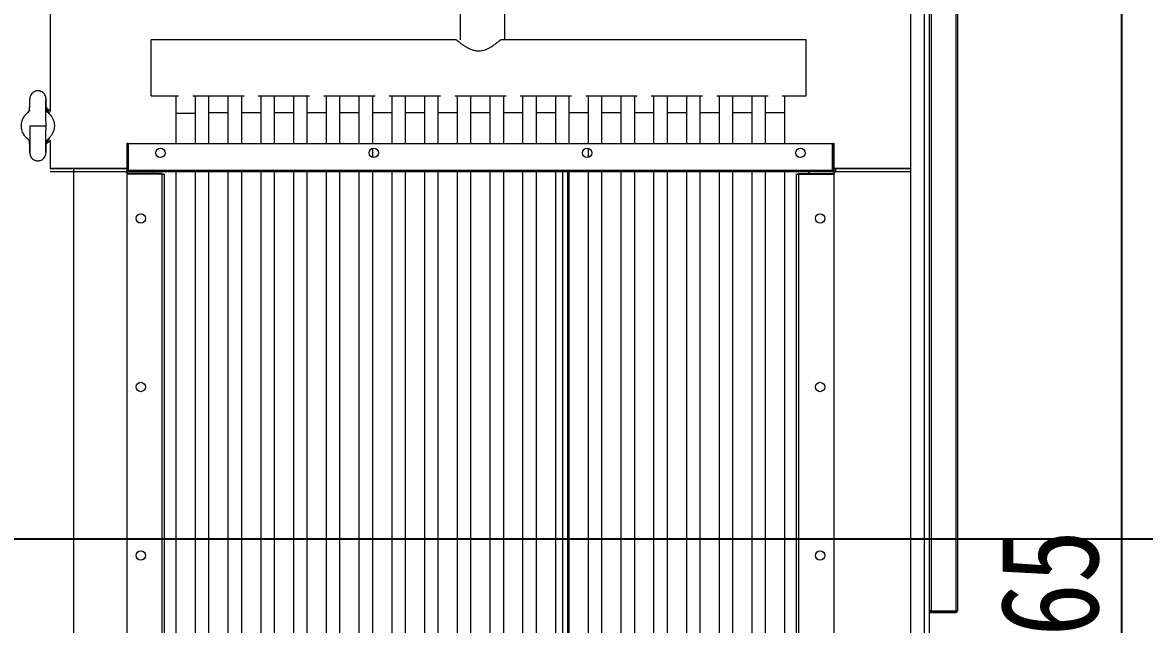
# Model space of a CAD drawing. Extents: x -2187 to 96136, y -11110 to 52208.
# Drawn here: x 35651 to 36850, y 19572 to 20215 of the extents above; entities that cross this region are included whole.
import ezdxf

# ---------------------------------------------------------------- set-up
doc = ezdxf.new("R2010")
doc.units = 0
doc.header["$LTSCALE"] = 1000
doc.header["$MEASUREMENT"] = 0
doc.linetypes.add('ACAD_ISO02W100', pattern=[15, 12, -3])
doc.linetypes.add('DOTE', pattern=[2.42, 2, -0.2, 0.02, -0.2])
doc.layers.add('DOTE', color=14, linetype='DOTE')
doc.layers.add('洗衣房设备', color=4, linetype='Continuous')
doc.styles.add('-宋体', font='', dxfattribs={"width": 0.8})
doc.styles.get('-宋体').set_extended_font_data('SimSun')
doc.dimstyles.new('50', dxfattribs={"dimscale": 30, "dimtxt": 3.5, "dimasz": 1.5, "dimexe": 0.8, "dimexo": 2, "dimgap": 0.8, "dimtad": 1, "dimdec": 0, "dimrnd": 5, "dimzin": 0, "dimdsep": 46, "dimtxsty": '-宋体', "dimblk": 'OBLIQUE', "dimcen": 0.6, "dimdle": 0.8, "dimclrd": 6, "dimclre": 6, "dimclrt": 6, "dimadec": 0, "dimazin": 0, "dimtfac": 1, "dimtdec": 0, "dimtofl": 0, "dimtmove": 2, "dimatfit": 3, "dimldrblk": 'OBLIQUE', "dimfxl": 0, "dimtolj": 1, "dimtzin": 0, "dimarcsym": 0})

# ---------------------------------------------------------------- blocks, each defined once
blk = doc.blocks.new('_OBLIQUE')
at = {"color": 0, "linetype": 'ByBlock'}
blk.add_line((-0.5, -0.5), (0.5, 0.5), dxfattribs=at)
blk = doc.blocks.new('*D103')
at = {"layer": 'Defpoints', "color": 0, "linetype": 'ACAD_ISO02W100', "ltscale": 750}
for p in [(36592.1, 20341.5), (36415.4, 18776.3), (36825.3, 18776.3)]:
    blk.add_point(p, dxfattribs=at)
at = {"layer": '洗衣房设备', "color": 6, "linetype": 'ACAD_ISO02W100', "lineweight": -2, "ltscale": 750}
for p, q in [((36825.3, 20365.5), (36825.3, 18752.3)), ((36652.1, 20341.5), (36849.3, 20341.5)), ((36475.4, 18776.3), (36849.3, 18776.3))]:
    blk.add_line(p, q, dxfattribs=at)
at = {"layer": '洗衣房设备', "color": 6, "linetype": 'ACAD_ISO02W100', "lineweight": -2, "ltscale": 750, "xscale": 45, "yscale": 45, "zscale": 45}
for p, rotation in [((36825.3, 20341.5), 90), ((36825.3, 18776.3), 270)]:
    blk.add_blockref('_OBLIQUE', p, dxfattribs=dict(at, rotation=rotation))
at = {"layer": '洗衣房设备', "color": 6, "linetype": 'ACAD_ISO02W100', "ltscale": 750, "insert": (36748.8, 19558.9), "char_height": 105, "attachment_point": 5, "rotation": 90, "style": '-宋体'}
blk.add_mtext('\\A1;1565', dxfattribs=at)

msp = doc.modelspace()

# ---------------------------------------------------------------- linework, layer by layer
at = {"color": 7, "linetype": 'Continuous', "lineweight": 15}
for p, q in [((35680.097, 20444.501), (35680.097, 20119.831)), ((36600.097, 20058.901), (36600.097, 20444.501)), ((36600.097, 20058.901), (36600.097, 20444.501)), ((36621.997, 20392.601), (36621.997, 19586.401)), ((36621.997, 20392.601), (36621.997, 19586.401)), ((36648.197, 20392.601), (36648.197, 19586.401)), ((36648.197, 20392.601), (36648.197, 19586.401)), ((36650.097, 20392.601), (36650.097, 19586.401)), ((36614.697, 18734.501), (36614.697, 20374.501)), ((36614.697, 18734.501), (36614.697, 20374.501)), ((36620.097, 18734.501), (36620.097, 20374.501)), ((36620.097, 18734.501), (36620.097, 20374.501)), ((36118.274, 20266.501), (36118.274, 20196.501)), ((36166.274, 20196.501), (36166.274, 20266.501)), ((36114.097, 20196.501), (35788.097, 20196.501)), ((35788.097, 20166.501), (35788.097, 20196.501)), ((36114.097, 20196.501), (35788.097, 20196.501)), ((36488.097, 20196.501), (36162.097, 20196.501)), ((36488.097, 20196.501), (36162.097, 20196.501)), ((36488.097, 20166.501), (36488.097, 20196.501)), ((36488.097, 20166.501), (36488.097, 20196.501)), ((35788.097, 20136.501), (35788.097, 20166.501)), ((35788.097, 20140.001), (35788.097, 20166.501)), ((36488.097, 20136.501), (36488.097, 20166.501)), ((36488.097, 20136.501), (36488.097, 20166.501)), ((35658.499, 20132.608), (35658.407, 20133.175)), ((35675.786, 20133.175), (35675.734, 20132.792)), ((35788.097, 20136.501), (35817.372, 20136.501)), ((35814.597, 20136.501), (35814.597, 20117.869)), ((35832.821, 20136.501), (35887.557, 20136.501)), ((35835.597, 20117.869), (35835.597, 20136.501)), ((35849.597, 20136.501), (35849.597, 20118.869)), ((35870.597, 20118.869), (35870.597, 20136.501)), ((35884.597, 20136.501), (35884.597, 20118.869)), ((35902.637, 20136.501), (35957.557, 20136.501)), ((35905.597, 20118.869), (35905.597, 20136.501)), ((35919.597, 20136.501), (35919.597, 20118.869)), ((35940.597, 20118.869), (35940.597, 20136.501)), ((35954.597, 20136.501), (35954.597, 20118.869)), ((35972.637, 20136.501), (36027.557, 20136.501)), ((35975.597, 20118.869), (35975.597, 20136.501)), ((35989.597, 20136.501), (35989.597, 20118.869)), ((36010.597, 20118.869), (36010.597, 20136.501)), ((36024.597, 20136.501), (36024.597, 20118.869)), ((36042.637, 20136.501), (36097.557, 20136.501)), ((36045.597, 20118.869), (36045.597, 20136.501)), ((36059.597, 20136.501), (36059.597, 20118.869)), ((36080.597, 20118.869), (36080.597, 20136.501)), ((36094.597, 20136.501), (36094.597, 20118.869)), ((36112.637, 20136.501), (36167.557, 20136.501)), ((36112.637, 20136.501), (36167.557, 20136.501)), ((36115.597, 20118.869), (36115.597, 20136.501)), ((36115.597, 20118.869), (36115.597, 20136.501)), ((36129.597, 20136.501), (36129.597, 20118.869)), ((36129.597, 20136.501), (36129.597, 20118.869)), ((36150.597, 20118.869), (36150.597, 20136.501)), ((36150.597, 20118.869), (36150.597, 20136.501)), ((36164.597, 20136.501), (36164.597, 20118.869)), ((36164.597, 20136.501), (36164.597, 20118.869)), ((36182.637, 20136.501), (36237.557, 20136.501)), ((36182.637, 20136.501), (36237.557, 20136.501)), ((36185.597, 20118.869), (36185.597, 20136.501)), ((36185.597, 20118.869), (36185.597, 20136.501)), ((36199.597, 20136.501), (36199.597, 20118.869)), ((36199.597, 20136.501), (36199.597, 20118.869)), ((36220.597, 20118.869), (36220.597, 20136.501)), ((36220.597, 20118.869), (36220.597, 20136.501)), ((36234.597, 20136.501), (36234.597, 20118.869)), ((36234.597, 20136.501), (36234.597, 20118.869)), ((36252.637, 20136.501), (36307.557, 20136.501)), ((36252.637, 20136.501), (36307.557, 20136.501)), ((36255.597, 20118.869), (36255.597, 20136.501)), ((36255.597, 20118.869), (36255.597, 20136.501)), ((36269.597, 20136.501), (36269.597, 20118.869)), ((36269.597, 20136.501), (36269.597, 20118.869)), ((36290.597, 20118.869), (36290.597, 20136.501)), ((36290.597, 20118.869), (36290.597, 20136.501)), ((36304.597, 20136.501), (36304.597, 20118.869)), ((36304.597, 20136.501), (36304.597, 20118.869)), ((36322.637, 20136.501), (36377.557, 20136.501)), ((36322.637, 20136.501), (36377.557, 20136.501)), ((36325.597, 20118.869), (36325.597, 20136.501)), ((36325.597, 20118.869), (36325.597, 20136.501)), ((36339.597, 20136.501), (36339.597, 20118.869)), ((36339.597, 20136.501), (36339.597, 20118.869)), ((36360.597, 20118.869), (36360.597, 20136.501)), ((36360.597, 20118.869), (36360.597, 20136.501)), ((36374.597, 20136.501), (36374.597, 20118.869)), ((36374.597, 20136.501), (36374.597, 20118.869)), ((36392.637, 20136.501), (36447.557, 20136.501)), ((36392.637, 20136.501), (36447.557, 20136.501)), ((36395.597, 20118.869), (36395.597, 20136.501)), ((36395.597, 20118.869), (36395.597, 20136.501)), ((36409.597, 20136.501), (36409.597, 20118.869)), ((36409.597, 20136.501), (36409.597, 20118.869)), ((36430.597, 20118.869), (36430.597, 20136.501)), ((36430.597, 20118.869), (36430.597, 20136.501)), ((36444.597, 20136.501), (36444.597, 20118.869)), ((36444.597, 20136.501), (36444.597, 20118.869)), ((36462.637, 20136.501), (36488.097, 20136.501)), ((36462.637, 20136.501), (36488.097, 20136.501)), ((36465.597, 20118.869), (36465.597, 20136.501)), ((36465.597, 20118.869), (36465.597, 20136.501)), ((35675.945, 20124.017), (35675.873, 20124.097)), ((35814.597, 20117.869), (35814.597, 20085.501)), ((35835.597, 20085.501), (35835.597, 20117.869)), ((35849.597, 20118.869), (35849.597, 20085.501)), ((35870.597, 20085.501), (35870.597, 20118.869)), ((35884.597, 20118.869), (35884.597, 20085.501)), ((35905.597, 20085.501), (35905.597, 20118.869)), ((35919.597, 20118.869), (35919.597, 20085.501)), ((35940.597, 20085.501), (35940.597, 20118.869)), ((35954.597, 20118.869), (35954.597, 20085.501)), ((35975.597, 20085.501), (35975.597, 20118.869)), ((35989.597, 20118.869), (35989.597, 20085.501)), ((36010.597, 20085.501), (36010.597, 20118.869)), ((36024.597, 20118.869), (36024.597, 20085.501)), ((36045.597, 20085.501), (36045.597, 20118.869)), ((36059.597, 20118.869), (36059.597, 20085.501)), ((36080.597, 20085.501), (36080.597, 20118.869)), ((36094.597, 20118.869), (36094.597, 20085.501)), ((36115.597, 20085.501), (36115.597, 20118.869)), ((36115.597, 20085.501), (36115.597, 20118.869)), ((36129.597, 20118.869), (36129.597, 20085.501)), ((36129.597, 20118.869), (36129.597, 20085.501)), ((36150.597, 20085.501), (36150.597, 20118.869)), ((36150.597, 20085.501), (36150.597, 20118.869)), ((36164.597, 20118.869), (36164.597, 20085.501)), ((36164.597, 20118.869), (36164.597, 20085.501)), ((36185.597, 20085.501), (36185.597, 20118.869)), ((36185.597, 20085.501), (36185.597, 20118.869)), ((36199.597, 20118.869), (36199.597, 20085.501)), ((36199.597, 20118.869), (36199.597, 20085.501)), ((36220.597, 20085.501), (36220.597, 20118.869)), ((36220.597, 20085.501), (36220.597, 20118.869)), ((36234.597, 20118.869), (36234.597, 20085.501)), ((36234.597, 20118.869), (36234.597, 20085.501)), ((36255.597, 20085.501), (36255.597, 20118.869)), ((36255.597, 20085.501), (36255.597, 20118.869)), ((36269.597, 20118.869), (36269.597, 20085.501)), ((36269.597, 20118.869), (36269.597, 20085.501)), ((36290.597, 20085.501), (36290.597, 20118.869)), ((36290.597, 20085.501), (36290.597, 20118.869)), ((36304.597, 20118.869), (36304.597, 20085.501)), ((36304.597, 20118.869), (36304.597, 20085.501)), ((36325.597, 20085.501), (36325.597, 20118.869)), ((36325.597, 20085.501), (36325.597, 20118.869)), ((36339.597, 20118.869), (36339.597, 20085.501)), ((36339.597, 20118.869), (36339.597, 20085.501)), ((36360.597, 20085.501), (36360.597, 20118.869)), ((36360.597, 20085.501), (36360.597, 20118.869)), ((36374.597, 20118.869), (36374.597, 20085.501)), ((36374.597, 20118.869), (36374.597, 20085.501)), ((36395.597, 20085.501), (36395.597, 20118.869)), ((36395.597, 20085.501), (36395.597, 20118.869)), ((36409.597, 20118.869), (36409.597, 20085.501)), ((36409.597, 20118.869), (36409.597, 20085.501)), ((36430.597, 20085.501), (36430.597, 20118.869)), ((36430.597, 20085.501), (36430.597, 20118.869)), ((36444.597, 20118.869), (36444.597, 20085.501)), ((36444.597, 20118.869), (36444.597, 20085.501)), ((36465.597, 20085.501), (36465.597, 20118.869)), ((36465.597, 20085.501), (36465.597, 20118.869)), ((35680.097, 20089.171), (35680.097, 20058.901)), ((35658.047, 20085.125), (35658.053, 20084.873)), ((35763.097, 20085.501), (35762.097, 20085.501)), ((35762.097, 20085.501), (35762.097, 20056.901)), ((35763.097, 20056.901), (35763.097, 20085.501)), ((35763.804, 20085.501), (35763.097, 20085.501)), ((35763.804, 20085.501), (36516.39, 20085.501)), ((35763.804, 20056.901), (35763.804, 20085.501)), ((35763.804, 20085.501), (36516.39, 20085.501)), ((36024.597, 20080.271), (36024.597, 20070.732)), ((36255.597, 20070.732), (36255.597, 20080.271)), ((36255.597, 20070.732), (36255.597, 20080.271)), ((36516.39, 20056.901), (36516.39, 20085.501)), ((36517.097, 20085.501), (36516.39, 20085.501)), ((36516.39, 20056.901), (36516.39, 20085.501)), ((36517.097, 20085.501), (36516.39, 20085.501)), ((36517.097, 20056.901), (36517.097, 20085.501)), ((36517.097, 20085.501), (36518.097, 20085.501)), ((36517.097, 20085.501), (36518.097, 20085.501)), ((36517.097, 20056.901), (36517.097, 20085.501)), ((36518.097, 20056.901), (36518.097, 20085.501)), ((36518.097, 20056.901), (36518.097, 20085.501)), ((35658.407, 20075.828), (35658.459, 20076.203)), ((35675.725, 20076.208), (35675.786, 20075.828)), ((35760.597, 20058.501), (35680.263, 20058.501)), ((35760.597, 20055.501), (35680.263, 20055.501)), ((35705.097, 20058.501), (35705.097, 19055.501)), ((35762.097, 20058.501), (35760.597, 20058.501)), ((35760.597, 20055.501), (35762.097, 20055.501)), ((35762.097, 20055.501), (35762.097, 20056.868)), ((35762.097, 20055.501), (35762.097, 20053.501)), ((35763.497, 20055.501), (35762.097, 20055.501)), ((35799.697, 20053.501), (35762.097, 20053.501)), ((35763.746, 20056.501), (35763.497, 20056.501)), ((36516.697, 20055.501), (35763.497, 20055.501)), ((36516.697, 20055.501), (35763.497, 20055.501)), ((36516.39, 20056.901), (35763.804, 20056.901)), ((36516.39, 20056.901), (35763.804, 20056.901)), ((35789.097, 20055.501), (35789.097, 20052.794)), ((35800.097, 20053.101), (35800.097, 20052.828)), ((35802.097, 20053.101), (35802.097, 19057.901)), ((35814.597, 20055.501), (35814.597, 19055.501)), ((35835.597, 19055.501), (35835.597, 20055.501)), ((35849.597, 20055.501), (35849.597, 19056.501)), ((35870.597, 19056.501), (35870.597, 20055.501)), ((35884.597, 20055.501), (35884.597, 19056.501)), ((35905.597, 19056.501), (35905.597, 20055.501)), ((35919.597, 20055.501), (35919.597, 19056.501)), ((35940.597, 19056.501), (35940.597, 20055.501)), ((35954.597, 20055.501), (35954.597, 19056.501)), ((35975.597, 19056.501), (35975.597, 20055.501)), ((35989.597, 20055.501), (35989.597, 19056.501)), ((36010.597, 19056.501), (36010.597, 20055.501)), ((36024.597, 20055.501), (36024.597, 19056.501)), ((36045.597, 19056.501), (36045.597, 20055.501)), ((36059.597, 20055.501), (36059.597, 19056.501)), ((36080.597, 19056.501), (36080.597, 20055.501)), ((36094.597, 20055.501), (36094.597, 19056.501)), ((36115.597, 19056.501), (36115.597, 20055.501)), ((36115.597, 19056.501), (36115.597, 20055.501)), ((36129.597, 20055.501), (36129.597, 19056.501)), ((36129.597, 20055.501), (36129.597, 19056.501)), ((36150.597, 19056.501), (36150.597, 20055.501)), ((36150.597, 19056.501), (36150.597, 20055.501)), ((36164.597, 20055.501), (36164.597, 19056.501)), ((36164.597, 20055.501), (36164.597, 19056.501)), ((36185.597, 19056.501), (36185.597, 20055.501)), ((36185.597, 19056.501), (36185.597, 20055.501)), ((36199.597, 20055.501), (36199.597, 19056.501)), ((36199.597, 20055.501), (36199.597, 19056.501)), ((36220.597, 19056.501), (36220.597, 20055.501)), ((36220.597, 19056.501), (36220.597, 20055.501)), ((36227.894, 20055.501), (36227.894, 19055.501)), ((36227.894, 20055.501), (36227.894, 19055.501)), ((36233.424, 19055.501), (36233.424, 20055.501)), ((36233.424, 19055.501), (36233.424, 20055.501)), ((36234.597, 20055.501), (36234.597, 19056.501)), ((36234.597, 20055.501), (36234.597, 19056.501)), ((36255.597, 19056.501), (36255.597, 20055.501)), ((36255.597, 19056.501), (36255.597, 20055.501)), ((36269.597, 20055.501), (36269.597, 19056.501)), ((36269.597, 20055.501), (36269.597, 19056.501)), ((36290.597, 19056.501), (36290.597, 20055.501)), ((36290.597, 19056.501), (36290.597, 20055.501)), ((36304.597, 20055.501), (36304.597, 19056.501)), ((36304.597, 20055.501), (36304.597, 19056.501)), ((36325.597, 19056.501), (36325.597, 20055.501)), ((36325.597, 19056.501), (36325.597, 20055.501)), ((36339.597, 20055.501), (36339.597, 19056.501)), ((36339.597, 20055.501), (36339.597, 19056.501)), ((36360.597, 19056.501), (36360.597, 20055.501)), ((36360.597, 19056.501), (36360.597, 20055.501)), ((36374.597, 20055.501), (36374.597, 19056.501)), ((36374.597, 20055.501), (36374.597, 19056.501)), ((36395.597, 19056.501), (36395.597, 20055.501)), ((36395.597, 19056.501), (36395.597, 20055.501)), ((36409.597, 20055.501), (36409.597, 19056.501)), ((36409.597, 20055.501), (36409.597, 19056.501)), ((36430.597, 19056.501), (36430.597, 20055.501)), ((36430.597, 19056.501), (36430.597, 20055.501)), ((36444.597, 20055.501), (36444.597, 19056.501)), ((36444.597, 20055.501), (36444.597, 19056.501)), ((36465.597, 19056.501), (36465.597, 20055.501)), ((36465.597, 19056.501), (36465.597, 20055.501)), ((36478.097, 19057.901), (36478.097, 20053.101)), ((36478.097, 19057.901), (36478.097, 20053.101)), ((36480.097, 20052.828), (36480.097, 20053.101)), ((36480.097, 20052.828), (36480.097, 20053.101)), ((36480.497, 20053.501), (36518.097, 20053.501)), ((36480.497, 20053.501), (36518.097, 20053.501)), ((36491.097, 20052.794), (36491.097, 20055.501)), ((36491.097, 20052.794), (36491.097, 20055.501)), ((36491.497, 20052.794), (36491.497, 20055.501)), ((36491.497, 20052.794), (36491.497, 20055.501)), ((36516.697, 20056.501), (36516.447, 20056.501)), ((36516.697, 20056.501), (36516.447, 20056.501)), ((36516.697, 20055.501), (36518.097, 20055.501)), ((36516.697, 20055.501), (36518.097, 20055.501)), ((36518.097, 20056.901), (36517.097, 20056.901)), ((36518.097, 20056.901), (36517.097, 20056.901)), ((36519.597, 20058.501), (36518.097, 20058.501)), ((36519.597, 20058.501), (36518.097, 20058.501)), ((36518.097, 20056.901), (36518.097, 20055.501)), ((36518.097, 20056.901), (36518.097, 20055.501)), ((36518.097, 20055.501), (36518.097, 20053.501)), ((36518.097, 20055.501), (36519.597, 20055.501)), ((36518.097, 20055.501), (36518.097, 20053.501)), ((36518.097, 20055.501), (36519.597, 20055.501)), ((36518.097, 20052.794), (36518.097, 20053.501)), ((36518.097, 20052.794), (36518.097, 20053.501)), ((36599.93, 20058.501), (36519.597, 20058.501)), ((36519.597, 20058.501), (36519.597, 20055.501)), ((36599.93, 20058.501), (36519.597, 20058.501)), ((36519.597, 20058.501), (36519.597, 20055.501)), ((36599.93, 20055.501), (36519.597, 20055.501)), ((36599.93, 20055.501), (36519.597, 20055.501)), ((36599.93, 20058.501), (36599.93, 20055.501)), ((36599.93, 20058.501), (36599.93, 20055.501)), ((36600.097, 20055.501), (36599.93, 20055.501)), ((36600.097, 20055.501), (36599.93, 20055.501)), ((36600.097, 19055.501), (36600.097, 20055.501)), ((36600.097, 19055.501), (36600.097, 20055.501)), ((35762.097, 20052.794), (35762.097, 19058.208)), ((35799.697, 20052.794), (35762.097, 20052.794)), ((35799.697, 20052.794), (35799.697, 19058.208)), ((36480.497, 20052.794), (36518.097, 20052.794)), ((36480.497, 19058.208), (36480.497, 20052.794)), ((36480.497, 20052.794), (36518.097, 20052.794)), ((36480.497, 19058.208), (36480.497, 20052.794)), ((36518.097, 19058.208), (36518.097, 20052.794)), ((36518.097, 19058.208), (36518.097, 20052.794)), ((36621.997, 19586.401), (36620.097, 19586.401)), ((36621.997, 19586.401), (36620.097, 19586.401)), ((36620.097, 19586.001), (36648.197, 19586.001)), ((36620.097, 19586.001), (36648.197, 19586.001)), ((36621.997, 19586.401), (36648.197, 19586.401)), ((36621.997, 19586.401), (36648.197, 19586.401)), ((36650.097, 19586.401), (36648.197, 19586.401)), ((36650.097, 19586.401), (36648.197, 19586.401)), ((36620.097, 19584.501), (36648.197, 19584.501)), ((36620.097, 19584.501), (36648.197, 19584.501))]:
    msp.add_line(p, q, dxfattribs=at)
at = {"color": 8, "linetype": 'Continuous', "lineweight": 15}
for p, q in [((35814.597, 20117.869), (35825.097, 20117.869)), ((35825.097, 20117.869), (35835.597, 20117.869)), ((35849.597, 20118.869), (35860.097, 20118.869)), ((35860.097, 20118.869), (35870.597, 20118.869)), ((35884.597, 20118.869), (35895.097, 20118.869)), ((35895.097, 20118.869), (35905.597, 20118.869)), ((35919.597, 20118.869), (35930.097, 20118.869)), ((35930.097, 20118.869), (35940.597, 20118.869)), ((35954.597, 20118.869), (35965.097, 20118.869)), ((35965.097, 20118.869), (35975.597, 20118.869)), ((35989.597, 20118.869), (36000.097, 20118.869)), ((36000.097, 20118.869), (36010.597, 20118.869)), ((36024.597, 20118.869), (36035.097, 20118.869)), ((36035.097, 20118.869), (36045.597, 20118.869)), ((36059.597, 20118.869), (36070.097, 20118.869)), ((36070.097, 20118.869), (36080.597, 20118.869)), ((36094.597, 20118.869), (36105.097, 20118.869)), ((36105.097, 20118.869), (36115.597, 20118.869)), ((36105.097, 20118.869), (36115.597, 20118.869)), ((36129.597, 20118.869), (36140.097, 20118.869)), ((36129.597, 20118.869), (36140.097, 20118.869)), ((36140.097, 20118.869), (36150.597, 20118.869)), ((36140.097, 20118.869), (36150.597, 20118.869)), ((36164.597, 20118.869), (36175.097, 20118.869)), ((36164.597, 20118.869), (36175.097, 20118.869)), ((36175.097, 20118.869), (36185.597, 20118.869)), ((36175.097, 20118.869), (36185.597, 20118.869)), ((36199.597, 20118.869), (36210.097, 20118.869)), ((36199.597, 20118.869), (36210.097, 20118.869)), ((36210.097, 20118.869), (36220.597, 20118.869)), ((36210.097, 20118.869), (36220.597, 20118.869)), ((36234.597, 20118.869), (36245.097, 20118.869)), ((36234.597, 20118.869), (36245.097, 20118.869)), ((36245.097, 20118.869), (36255.597, 20118.869)), ((36245.097, 20118.869), (36255.597, 20118.869)), ((36269.597, 20118.869), (36280.097, 20118.869)), ((36269.597, 20118.869), (36280.097, 20118.869)), ((36280.097, 20118.869), (36290.597, 20118.869)), ((36280.097, 20118.869), (36290.597, 20118.869)), ((36304.597, 20118.869), (36315.097, 20118.869)), ((36304.597, 20118.869), (36315.097, 20118.869)), ((36315.097, 20118.869), (36325.597, 20118.869)), ((36315.097, 20118.869), (36325.597, 20118.869)), ((36339.597, 20118.869), (36350.097, 20118.869)), ((36339.597, 20118.869), (36350.097, 20118.869)), ((36350.097, 20118.869), (36360.597, 20118.869)), ((36350.097, 20118.869), (36360.597, 20118.869)), ((36374.597, 20118.869), (36385.097, 20118.869)), ((36374.597, 20118.869), (36385.097, 20118.869)), ((36385.097, 20118.869), (36395.597, 20118.869)), ((36385.097, 20118.869), (36395.597, 20118.869)), ((36409.597, 20118.869), (36420.097, 20118.869)), ((36409.597, 20118.869), (36420.097, 20118.869)), ((36420.097, 20118.869), (36430.597, 20118.869)), ((36420.097, 20118.869), (36430.597, 20118.869)), ((36444.597, 20118.869), (36455.097, 20118.869)), ((36444.597, 20118.869), (36455.097, 20118.869)), ((36455.097, 20118.869), (36465.597, 20118.869)), ((36455.097, 20118.869), (36465.597, 20118.869)), ((35762.097, 20058.901), (35680.097, 20058.901)), ((35763.804, 20058.901), (35762.097, 20058.901)), ((36517.097, 20058.901), (36516.39, 20058.901)), ((36517.097, 20058.901), (36516.39, 20058.901)), ((36600.097, 20058.901), (36518.097, 20058.901)), ((36600.097, 20058.901), (36518.097, 20058.901))]:
    msp.add_line(p, q, dxfattribs=at)
at = {"color": 7, "linetype": 'Continuous', "lineweight": 15}
for centre in [(35798.097, 20075.501), (36026.097, 20075.501), (36254.097, 20075.501), (36254.097, 20075.501), (36482.097, 20075.501), (36482.097, 20075.501), (35777.097, 20005.501), (36503.097, 20005.501), (36503.097, 20005.501), (35777.097, 19825.501), (36503.097, 19825.501), (36503.097, 19825.501), (35777.097, 19645.501), (36503.097, 19645.501), (36503.097, 19645.501)]:
    msp.add_circle(centre, 5, dxfattribs=at)
for centre, radius, start, end in [((35667.097, 20104.501), 20.64, 50.961752, 63.287183), ((35667.097, 20104.501), 20.64, 296.623254, 309.038248), ((36621.997, 19586.401), 1.9, 180, 270), ((36621.997, 19586.401), 1.9, 180, 270), ((36648.197, 19586.401), 0.4, 270, 0), ((36648.197, 19586.401), 1.9, 270, 0), ((36648.197, 19586.401), 1.9, 270, 0), ((36648.197, 19586.401), 0.4, 270, 0)]:
    msp.add_arc(centre, radius, start, end, dxfattribs=at)
for points, knots in [([(36114.108, 20196.492), (36114.11, 20196.49), (36114.117, 20196.485), (36114.403, 20196.257), (36114.983, 20195.796), (36115.649, 20195.273), (36116.261, 20194.798), (36116.909, 20194.301), (36117.715, 20193.691), (36118.696, 20192.962), (36119.738, 20192.209), (36120.829, 20191.44), (36122.64, 20190.206), (36124.843, 20188.815), (36127.213, 20187.518), (36129.322, 20186.493), (36131.268, 20185.714), (36133.338, 20185.099), (36135.041, 20184.725), (36136.9, 20184.51), (36138.559, 20184.487), (36140.328, 20184.607), (36142.479, 20184.972), (36144.776, 20185.662), (36146.748, 20186.454), (36148.327, 20187.192), (36149.918, 20188.021), (36152.409, 20189.454), (36154.65, 20190.937), (36156.627, 20192.33), (36157.643, 20193.07), (36158.796, 20193.929), (36159.644, 20194.576), (36160.57, 20195.293), (36161.391, 20195.938), (36162.004, 20196.427), (36162.06, 20196.472), (36162.083, 20196.49)], [0, 0, 0, 0, 0.01547166, 0.05291888, 0.0872638, 0.11231369, 0.13253332, 0.14869137, 0.17030715, 0.19775096, 0.21986385, 0.23936495, 0.26545147, 0.32524207, 0.35458163, 0.37831383, 0.42044704, 0.43675193, 0.46150595, 0.48670457, 0.50708078, 0.52368959, 0.5533231, 0.58936695, 0.61576118, 0.63705844, 0.65957834, 0.68974276, 0.75934944, 0.78205841, 0.81248226, 0.82804385, 0.86723943, 0.88336298, 0.91945945, 0.96711428, 1, 1, 1, 1]), ([(36114.108, 20196.492), (36114.11, 20196.49), (36114.117, 20196.485), (36114.403, 20196.257), (36114.983, 20195.796), (36115.649, 20195.273), (36116.261, 20194.798), (36116.909, 20194.301), (36117.715, 20193.691), (36118.696, 20192.962), (36119.738, 20192.209), (36120.829, 20191.44), (36122.64, 20190.206), (36124.843, 20188.815), (36127.213, 20187.518), (36129.322, 20186.493), (36131.268, 20185.714), (36133.338, 20185.099), (36135.041, 20184.725), (36136.9, 20184.51), (36138.559, 20184.487), (36140.328, 20184.607), (36142.479, 20184.972), (36144.776, 20185.662), (36146.748, 20186.454), (36148.327, 20187.192), (36149.918, 20188.021), (36152.409, 20189.454), (36154.65, 20190.937), (36156.627, 20192.33), (36157.643, 20193.07), (36158.796, 20193.929), (36159.644, 20194.576), (36160.57, 20195.293), (36161.391, 20195.938), (36162.004, 20196.427), (36162.06, 20196.472), (36162.083, 20196.49)], [0, 0, 0, 0, 0.01547166, 0.05291888, 0.0872638, 0.11231369, 0.13253332, 0.14869137, 0.17030715, 0.19775096, 0.21986385, 0.23936495, 0.26545147, 0.32524207, 0.35458163, 0.37831383, 0.42044704, 0.43675193, 0.46150595, 0.48670457, 0.50708078, 0.52368959, 0.5533231, 0.58936695, 0.61576118, 0.63705844, 0.65957834, 0.68974276, 0.75934944, 0.78205841, 0.81248226, 0.82804385, 0.86723943, 0.88336298, 0.91945945, 0.96711428, 1, 1, 1, 1]), ([(35675.808, 20133.168), (35675.745, 20133.949), (35675.623, 20135.43), (35674.804, 20137.381), (35673.749, 20138.902), (35672.293, 20140.285), (35670.777, 20141.156), (35669.358, 20141.62), (35667.948, 20141.917), (35666.311, 20141.942), (35664.46, 20141.544), (35662.859, 20140.869), (35661.245, 20139.749), (35659.78, 20138.088), (35658.641, 20135.839), (35658.473, 20134.089), (35658.385, 20133.168)], [0, 0, 0, 0, 0.08549583, 0.16227305, 0.22955063, 0.28825414, 0.38243328, 0.41868391, 0.4513623, 0.53957506, 0.59512587, 0.65819515, 0.72921418, 0.80904837, 0.8994913, 1, 1, 1, 1]), ([(35658.406, 20133.593), (35658.392, 20133.511), (35658.364, 20133.355), (35658.314, 20132.372), (35658.261, 20131.067), (35658.205, 20129.405), (35658.145, 20127.454), (35658.093, 20125.622), (35658.063, 20124.487), (35658.053, 20124.13)], [0, 0, 0, 0, 0.18642199, 0.35713848, 0.51163018, 0.64959478, 0.80824731, 0.93966262, 1, 1, 1, 1]), ([(35675.796, 20104.501), (35675.791, 20105.791), (35675.78, 20108.227), (35675.766, 20111.618), (35675.754, 20114.529), (35675.743, 20117.201), (35675.735, 20119.559), (35675.728, 20121.596), (35675.724, 20123.385), (35675.72, 20125.215), (35675.718, 20127.237), (35675.72, 20129.088), (35675.726, 20130.647), (35675.738, 20131.834), (35675.755, 20132.662), (35675.774, 20132.735), (35675.783, 20132.771)], [0, 0, 0, 0, 0.08711226, 0.1644653, 0.23294256, 0.2930756, 0.36079161, 0.4146856, 0.45950665, 0.51559644, 0.58553452, 0.66974035, 0.74275285, 0.82426232, 0.91401683, 1, 1, 1, 1]), ([(35676.14, 20124.123), (35676.124, 20124.726), (35676.081, 20126.34), (35676.019, 20128.437), (35675.954, 20130.47), (35675.893, 20132.072), (35675.835, 20133.298), (35675.803, 20133.492), (35675.787, 20133.593)], [0, 0, 0, 0, 0.10323851, 0.27591403, 0.42756676, 0.59908122, 0.79014648, 1, 1, 1, 1]), ([(35655.354, 20091.284), (35654.418, 20092.228), (35652.845, 20093.817), (35651.242, 20096.533), (35650.199, 20099.059), (35649.562, 20101.74), (35649.344, 20104.501), (35649.564, 20107.262), (35650.198, 20109.943), (35651.242, 20112.469), (35652.845, 20115.185), (35654.419, 20116.774), (35655.354, 20117.718)], [0, 0, 0, 0, 0.13310288, 0.22398067, 0.31519163, 0.40729877, 0.50000198, 0.59270974, 0.68481322, 0.77602053, 0.8668931, 1, 1, 1, 1]), ([(35658.054, 20123.884), (35657.968, 20122.946), (35657.796, 20121.068), (35656.635, 20118.981), (35655.661, 20118.021), (35655.354, 20117.718)], [0, 0, 0, 0, 0.40606661, 0.81279918, 1, 1, 1, 1]), ([(35658.047, 20123.842), (35658.046, 20123.842), (35658.043, 20123.847), (35658.049, 20123.867), (35658.054, 20123.884)], [0, 0, 0, 0, 0.12069351, 1, 1, 1, 1]), ([(35658.46, 20120.246), (35658.409, 20120.458), (35658.119, 20121.646), (35658.083, 20122.874), (35658.054, 20123.884)], [0, 0, 0, 0, 0.17818494, 1, 1, 1, 1]), ([(35676.139, 20123.883), (35676.111, 20122.807), (35676.079, 20121.57), (35675.773, 20120.38), (35675.733, 20120.226)], [0, 0, 0, 0, 0.87003908, 1, 1, 1, 1]), ([(35678.84, 20117.718), (35678.494, 20118.064), (35677.509, 20119.052), (35676.393, 20121.156), (35676.224, 20122.974), (35676.139, 20123.883)], [0, 0, 0, 0, 0.21224076, 0.60569311, 1, 1, 1, 1]), ([(35676.417, 20122.152), (35676.688, 20121.933), (35677.43, 20121.333), (35678.208, 20120.365), (35678.793, 20119.376), (35679.023, 20118.587), (35679.007, 20118.053), (35678.887, 20117.813), (35678.84, 20117.718)], [0, 0, 0, 0, 0.11294117, 0.30968445, 0.50658463, 0.69230324, 0.87818984, 1, 1, 1, 1]), ([(35658.397, 20104.501), (35658.405, 20102.77), (35658.419, 20099.297), (35658.441, 20094.234), (35658.459, 20089.457), (35658.472, 20085.109), (35658.477, 20081.369), (35658.471, 20078.456), (35658.453, 20076.922), (35658.431, 20076.276), (35658.417, 20076.237), (35658.41, 20076.219)], [0, 0, 0, 0, 0.11686979, 0.23441844, 0.35366112, 0.47539447, 0.60080404, 0.7315924, 0.86825744, 0.93842541, 1, 1, 1, 1]), ([(35675.783, 20076.232), (35675.774, 20076.268), (35675.755, 20076.341), (35675.738, 20077.169), (35675.726, 20078.355), (35675.72, 20079.915), (35675.718, 20081.765), (35675.72, 20083.787), (35675.724, 20085.618), (35675.728, 20087.406), (35675.735, 20089.443), (35675.743, 20091.802), (35675.754, 20094.474), (35675.766, 20097.384), (35675.78, 20100.775), (35675.791, 20103.211), (35675.796, 20104.501)], [0, 0, 0, 0, 0.08598317, 0.17573768, 0.25724715, 0.33025965, 0.41446548, 0.48440356, 0.54049335, 0.5853144, 0.63920839, 0.7069244, 0.76705744, 0.8355347, 0.91288774, 1, 1, 1, 1]), ([(35655.354, 20091.284), (35655.699, 20090.938), (35656.685, 20089.95), (35657.801, 20087.846), (35657.97, 20086.029), (35658.054, 20085.119)], [0, 0, 0, 0, 0.2122615, 0.60570354, 1, 1, 1, 1]), ([(35676.139, 20085.119), (35676.225, 20086.057), (35676.398, 20087.935), (35677.558, 20090.022), (35678.533, 20090.982), (35678.84, 20091.284)], [0, 0, 0, 0, 0.40610191, 0.81286954, 1, 1, 1, 1]), ([(35678.84, 20091.284), (35678.873, 20091.222), (35679.054, 20090.884), (35678.991, 20089.978), (35678.175, 20088.381), (35676.909, 20087.319), (35676.432, 20086.918)], [0, 0, 0, 0, 0.08217598, 0.44885612, 0.79238281, 1, 1, 1, 1]), ([(35658.054, 20085.119), (35658.052, 20085.125), (35658.046, 20085.145), (35658.059, 20085.134), (35658.068, 20085.126)], [0, 0, 0, 0, 0.31725746, 1, 1, 1, 1]), ([(35658.053, 20084.873), (35658.063, 20084.515), (35658.093, 20083.381), (35658.145, 20081.548), (35658.205, 20079.598), (35658.261, 20077.935), (35658.314, 20076.63), (35658.364, 20075.647), (35658.392, 20075.491), (35658.406, 20075.41)], [0, 0, 0, 0, 0.0603393, 0.19175434, 0.35040655, 0.48837087, 0.64286225, 0.81357839, 1, 1, 1, 1]), ([(35658.054, 20085.119), (35658.083, 20086.196), (35658.115, 20087.433), (35658.421, 20088.623), (35658.461, 20088.777)], [0, 0, 0, 0, 0.87087887, 1, 1, 1, 1]), ([(35675.733, 20088.796), (35675.768, 20088.66), (35676.076, 20087.464), (35676.109, 20086.221), (35676.139, 20085.119)], [0, 0, 0, 0, 0.11365834, 1, 1, 1, 1]), ([(35675.787, 20075.41), (35675.803, 20075.511), (35675.835, 20075.704), (35675.893, 20076.93), (35675.954, 20078.532), (35676.019, 20080.565), (35676.081, 20082.663), (35676.124, 20084.276), (35676.14, 20084.88)], [0, 0, 0, 0, 0.20985373, 0.40091917, 0.5724338, 0.72408668, 0.89676237, 1, 1, 1, 1]), ([(35676.145, 20085.158), (35676.146, 20085.159), (35676.162, 20085.173), (35676.15, 20085.145), (35676.139, 20085.119)], [0, 0, 0, 0, 0.0597837, 1, 1, 1, 1]), ([(35658.385, 20075.834), (35658.449, 20075.054), (35658.57, 20073.573), (35659.389, 20071.622), (35660.444, 20070.101), (35661.9, 20068.718), (35663.416, 20067.847), (35664.835, 20067.382), (35666.245, 20067.086), (35667.882, 20067.061), (35669.733, 20067.459), (35671.334, 20068.134), (35672.949, 20069.253), (35674.413, 20070.914), (35675.552, 20073.163), (35675.72, 20074.913), (35675.808, 20075.834)], [0, 0, 0, 0, 0.08548874, 0.16227639, 0.22954521, 0.28824654, 0.38243623, 0.41869346, 0.45137004, 0.53958142, 0.59513432, 0.65819211, 0.72920617, 0.80905438, 0.89948293, 1, 1, 1, 1])]:
    msp.add_open_spline(points, degree=3, knots=knots, dxfattribs=at)
for points in [[(35678.84, 20117.718), (35679.719, 20116.835), (35681.478, 20115.068), (35683.338, 20111.793), (35684.515, 20108.235), (35684.908, 20104.501), (35684.515, 20100.767), (35683.338, 20097.21), (35681.478, 20093.934), (35679.719, 20092.168), (35678.84, 20091.284)], [(35680.097, 20058.901), (35680.111, 20058.849), (35680.138, 20058.744), (35680.18, 20058.612), (35680.222, 20058.519), (35680.249, 20058.507), (35680.263, 20058.501)], [(35762.097, 20056.901), (35762.118, 20056.718), (35762.16, 20056.351), (35762.484, 20055.888), (35762.946, 20055.564), (35763.313, 20055.522), (35763.497, 20055.501)], [(35763.097, 20056.901), (35763.103, 20056.849), (35763.115, 20056.744), (35763.207, 20056.612), (35763.339, 20056.519), (35763.444, 20056.507), (35763.497, 20056.501)], [(35763.497, 20055.501), (35763.522, 20055.522), (35763.573, 20055.564), (35763.65, 20055.888), (35763.727, 20056.351), (35763.778, 20056.718), (35763.804, 20056.901)], [(35763.497, 20056.501), (35763.522, 20056.507), (35763.573, 20056.519), (35763.65, 20056.612), (35763.727, 20056.744), (35763.778, 20056.849), (35763.804, 20056.901)], [(35800.097, 20053.101), (35800.091, 20053.154), (35800.079, 20053.258), (35799.986, 20053.391), (35799.854, 20053.483), (35799.749, 20053.495), (35799.697, 20053.501)], [(35799.697, 20052.794), (35800.011, 20052.82), (35800.64, 20052.871), (35801.433, 20052.948), (35801.988, 20053.024), (35802.061, 20053.076), (35802.097, 20053.101)], [(35800.097, 20053.101), (35800.091, 20053.076), (35800.079, 20053.024), (35799.986, 20052.948), (35799.854, 20052.871), (35799.749, 20052.82), (35799.697, 20052.794)], [(36478.097, 20053.101), (36478.133, 20053.076), (36478.205, 20053.024), (36478.76, 20052.948), (36479.553, 20052.871), (36480.182, 20052.82), (36480.497, 20052.794)], [(36478.097, 20053.101), (36478.133, 20053.076), (36478.205, 20053.024), (36478.76, 20052.948), (36479.553, 20052.871), (36480.182, 20052.82), (36480.497, 20052.794)], [(36480.497, 20053.501), (36480.444, 20053.495), (36480.339, 20053.483), (36480.207, 20053.391), (36480.115, 20053.258), (36480.103, 20053.154), (36480.097, 20053.101)], [(36480.497, 20053.501), (36480.444, 20053.495), (36480.339, 20053.483), (36480.207, 20053.391), (36480.115, 20053.258), (36480.103, 20053.154), (36480.097, 20053.101)], [(36480.097, 20053.101), (36480.103, 20053.076), (36480.115, 20053.024), (36480.207, 20052.948), (36480.339, 20052.871), (36480.444, 20052.82), (36480.497, 20052.794)], [(36480.097, 20053.101), (36480.103, 20053.076), (36480.115, 20053.024), (36480.207, 20052.948), (36480.339, 20052.871), (36480.444, 20052.82), (36480.497, 20052.794)], [(36516.39, 20056.901), (36516.415, 20056.718), (36516.466, 20056.351), (36516.543, 20055.888), (36516.62, 20055.564), (36516.671, 20055.522), (36516.697, 20055.501)], [(36516.39, 20056.901), (36516.415, 20056.849), (36516.466, 20056.744), (36516.543, 20056.612), (36516.62, 20056.519), (36516.671, 20056.507), (36516.697, 20056.501)], [(36516.39, 20056.901), (36516.415, 20056.718), (36516.466, 20056.351), (36516.543, 20055.888), (36516.62, 20055.564), (36516.671, 20055.522), (36516.697, 20055.501)], [(36516.39, 20056.901), (36516.415, 20056.849), (36516.466, 20056.744), (36516.543, 20056.612), (36516.62, 20056.519), (36516.671, 20056.507), (36516.697, 20056.501)], [(36516.697, 20056.501), (36516.749, 20056.507), (36516.854, 20056.519), (36516.986, 20056.612), (36517.079, 20056.744), (36517.091, 20056.849), (36517.097, 20056.901)], [(36516.697, 20055.501), (36516.88, 20055.522), (36517.247, 20055.564), (36517.71, 20055.888), (36518.034, 20056.351), (36518.076, 20056.718), (36518.097, 20056.901)], [(36516.697, 20056.501), (36516.749, 20056.507), (36516.854, 20056.519), (36516.986, 20056.612), (36517.079, 20056.744), (36517.091, 20056.849), (36517.097, 20056.901)], [(36516.697, 20055.501), (36516.88, 20055.522), (36517.247, 20055.564), (36517.71, 20055.888), (36518.034, 20056.351), (36518.076, 20056.718), (36518.097, 20056.901)], [(36599.93, 20058.501), (36599.944, 20058.507), (36599.972, 20058.519), (36600.013, 20058.612), (36600.055, 20058.744), (36600.083, 20058.849), (36600.097, 20058.901)], [(36599.93, 20058.501), (36599.944, 20058.507), (36599.972, 20058.519), (36600.013, 20058.612), (36600.055, 20058.744), (36600.083, 20058.849), (36600.097, 20058.901)]]:
    msp.add_open_spline(points, degree=3, dxfattribs=at)
at = {"color": 8, "linetype": 'Continuous', "lineweight": 15}
msp.add_open_spline([(35658.397, 20104.501), (35658.434, 20104.501), (35658.508, 20104.501), (35659.233, 20104.501), (35660.863, 20104.501), (35663.748, 20104.501), (35667.097, 20104.501), (35670.445, 20104.501), (35673.33, 20104.501), (35674.96, 20104.501), (35675.685, 20104.501), (35675.759, 20104.501), (35675.796, 20104.501)], degree=3, knots=[0, 0, 0, 0, 0.06541418, 0.13033587, 0.25538065, 0.37724423, 0.50000796, 0.6227707, 0.74462313, 0.86966891, 0.93459342, 1, 1, 1, 1], dxfattribs=at)
at = {"layer": 'DOTE'}
msp.add_line((8525.665, 19663.27), (92525.665, 19663.27), dxfattribs=at)

# ---------------------------------------------------------------- dimensions: what is measured, and where the dimension line sits
at = {"layer": '洗衣房设备', "color": 2, "linetype": 'ACAD_ISO02W100', "ltscale": 750}
dim = msp.add_linear_dim(base=(36825.339, 18776.32), p1=(36592.097, 20341.501), p2=(36415.362, 18776.32), angle=270, dimstyle='50', dxfattribs=at)
dim.commit()
dim.dimension.update_dxf_attribs({"geometry": '*D103', "text_midpoint": (36748.839, 19558.911)})

doc.saveas('drawing.dxf')
